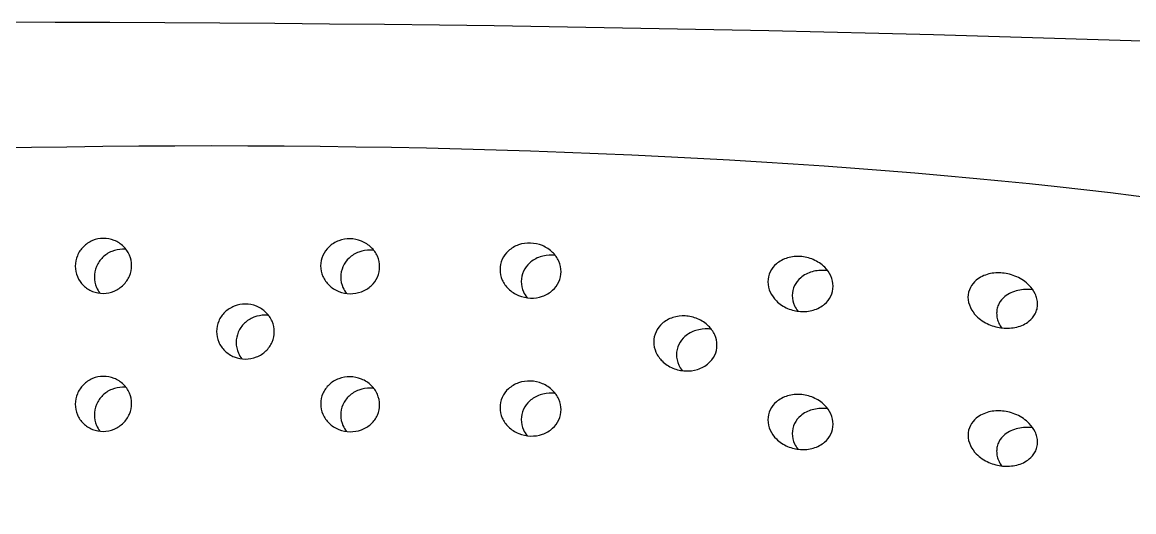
# Model space of a CAD drawing. Extents: x 398 to 508, y 628 to 778.
# Drawn here: x 462.85 to 464.325, y 704.565 to 705.214 of the extents above; entities that cross this region are included whole.
import ezdxf

# ---------------------------------------------------------------- set-up
doc = ezdxf.new("R2010")
doc.units = 0
doc.header["$MEASUREMENT"] = 0
doc.layers.add('1', color=4, linetype='Continuous')
doc.layers.add('DIM', color=3, linetype='Continuous')

# ---------------------------------------------------------------- blocks, each defined once
blk = doc.blocks.new('SUCTION')
at = {"layer": '1'}
blk.add_ellipse((0.5106, 0.0668), major_axis=(-0.0289, 1.8748), ratio=0.145722, start_param=3.141593, end_param=6.283185, dxfattribs=at)
at = {"layer": '1', "color": 3}
for points, knots in [([(0.4403, 0.1717), (0.4357, 0.1716), (0.4308, 0.1725), (0.4218, 0.1762), (0.4176, 0.179), (0.411, 0.1855), (0.408, 0.1897), (0.404, 0.1989), (0.403, 0.2039), (0.4027, 0.2133), (0.4035, 0.2183), (0.407, 0.2275), (0.4097, 0.2318), (0.416, 0.2385), (0.42, 0.2414), (0.4289, 0.2453), (0.4337, 0.2463), (0.4429, 0.2464), (0.4478, 0.2456), (0.4568, 0.2419), (0.461, 0.2392), (0.4677, 0.2327), (0.4706, 0.2285), (0.4746, 0.2194), (0.4757, 0.2144), (0.4759, 0.205), (0.4751, 0.2), (0.4716, 0.1907), (0.4689, 0.1864), (0.4626, 0.1797), (0.4586, 0.1767), (0.4497, 0.1728), (0.4448, 0.1718), (0.4403, 0.1717)], [0, 0, 0, 0, 0.0138754, 0.0138754, 0.0277508, 0.0277508, 0.0418876, 0.0418876, 0.0560244, 0.0560244, 0.070122, 0.070122, 0.0842195, 0.0842195, 0.0980909, 0.0980909, 0.1119622, 0.1119622, 0.1258335, 0.1258335, 0.1397049, 0.1397049, 0.1538024, 0.1538024, 0.1679, 0.1679, 0.1820368, 0.1820368, 0.1961736, 0.1961736, 0.210049, 0.210049, 0.2239244, 0.2239244, 0.2239244, 0.2239244]), ([(0.6234, 0.1745), (0.6188, 0.1745), (0.6139, 0.1753), (0.6049, 0.179), (0.6008, 0.1818), (0.5941, 0.1883), (0.5912, 0.1925), (0.5872, 0.2017), (0.5861, 0.2067), (0.5859, 0.2161), (0.5867, 0.2211), (0.5901, 0.2304), (0.5929, 0.2346), (0.5992, 0.2413), (0.6032, 0.2442), (0.612, 0.2481), (0.6169, 0.2491), (0.626, 0.2493), (0.6309, 0.2484), (0.64, 0.2448), (0.6441, 0.242), (0.6508, 0.2355), (0.6538, 0.2313), (0.6578, 0.2222), (0.6588, 0.2172), (0.6591, 0.2078), (0.6583, 0.2028), (0.6548, 0.1935), (0.652, 0.1892), (0.6457, 0.1825), (0.6417, 0.1796), (0.6328, 0.1756), (0.628, 0.1746), (0.6234, 0.1745)], [0, 0, 0, 0, 0.0138754, 0.0138754, 0.0277508, 0.0277508, 0.0418876, 0.0418876, 0.0560244, 0.0560244, 0.070122, 0.070122, 0.0842195, 0.0842195, 0.0980909, 0.0980909, 0.1119622, 0.1119622, 0.1258335, 0.1258335, 0.1397049, 0.1397049, 0.1538024, 0.1538024, 0.1679, 0.1679, 0.1820368, 0.1820368, 0.1961736, 0.1961736, 0.210049, 0.210049, 0.2239244, 0.2239244, 0.2239244, 0.2239244]), ([(0.6448, 0.1821), (0.645, 0.1837), (0.645, 0.1853), (0.6449, 0.1915), (0.6438, 0.1965), (0.6398, 0.2057), (0.6369, 0.2098), (0.6302, 0.2163), (0.6261, 0.2191), (0.617, 0.2228), (0.6121, 0.2236), (0.603, 0.2235), (0.5981, 0.2225), (0.591, 0.2193), (0.5884, 0.2178), (0.5862, 0.216)], [0.05151258, 0.05151258, 0.05151258, 0.05151258, 0.05608271, 0.05608271, 0.07020559, 0.07020559, 0.08432848, 0.08432848, 0.0981983, 0.0981983, 0.11206812, 0.11206812, 0.12593795, 0.12593795, 0.13438506, 0.13438506, 0.13438506, 0.13438506]), ([(0.4617, 0.1793), (0.4618, 0.1809), (0.4619, 0.1824), (0.4617, 0.1887), (0.4607, 0.1937), (0.4567, 0.2028), (0.4538, 0.207), (0.4471, 0.2135), (0.4429, 0.2163), (0.4339, 0.2199), (0.429, 0.2208), (0.4198, 0.2206), (0.415, 0.2196), (0.4078, 0.2165), (0.4053, 0.2149), (0.403, 0.2132)], [0.05151258, 0.05151258, 0.05151258, 0.05151258, 0.05608271, 0.05608271, 0.07020559, 0.07020559, 0.08432848, 0.08432848, 0.0981983, 0.0981983, 0.11206812, 0.11206812, 0.12593795, 0.12593795, 0.13438506, 0.13438506, 0.13438506, 0.13438506]), ([(0.5385, -0.0162), (0.534, -0.0163), (0.5291, -0.0154), (0.5202, -0.0117), (0.5161, -0.0088), (0.5095, -0.0022), (0.5066, 0.0022), (0.5027, 0.0116), (0.5017, 0.0168), (0.5016, 0.0264), (0.5025, 0.0316), (0.5061, 0.0411), (0.5089, 0.0455), (0.5153, 0.0524), (0.5193, 0.0553), (0.5282, 0.0593), (0.5331, 0.0603), (0.5422, 0.0605), (0.5471, 0.0596), (0.556, 0.0559), (0.5601, 0.0531), (0.5668, 0.0464), (0.5697, 0.0421), (0.5736, 0.0327), (0.5745, 0.0276), (0.5747, 0.0179), (0.5738, 0.0127), (0.5701, 0.0031), (0.5673, -0.0013), (0.5608, -0.0081), (0.5568, -0.0111), (0.548, -0.0151), (0.5431, -0.0162), (0.5385, -0.0162)], [0, 0, 0, 0, 0.0138608, 0.0138608, 0.0277216, 0.0277216, 0.0422229, 0.0422229, 0.0567241, 0.0567241, 0.0711596, 0.0711596, 0.0855951, 0.0855951, 0.0994487, 0.0994487, 0.1133024, 0.1133024, 0.127156, 0.127156, 0.1410097, 0.1410097, 0.1554452, 0.1554452, 0.1698806, 0.1698806, 0.1843819, 0.1843819, 0.1988832, 0.1988832, 0.212744, 0.212744, 0.2266048, 0.2266048, 0.2266048, 0.2266048]), ([(0.5601, -0.0084), (0.5602, -0.0068), (0.5603, -0.0052), (0.5603, 0.0012), (0.5593, 0.0064), (0.5554, 0.0158), (0.5525, 0.0202), (0.5459, 0.0268), (0.5418, 0.0297), (0.5328, 0.0334), (0.528, 0.0342), (0.5188, 0.0341), (0.514, 0.0331), (0.5068, 0.0298), (0.5042, 0.0282), (0.5019, 0.0264)], [0.05216595, 0.05216595, 0.05216595, 0.05216595, 0.05687262, 0.05687262, 0.07137622, 0.07137622, 0.08587982, 0.08587982, 0.09972982, 0.09972982, 0.11357982, 0.11357982, 0.12742982, 0.12742982, 0.13602531, 0.13602531, 0.13602531, 0.13602531]), ([(0.4438, -0.1574), (0.4393, -0.1574), (0.4344, -0.1565), (0.4256, -0.1528), (0.4216, -0.1499), (0.415, -0.1431), (0.4121, -0.1387), (0.4083, -0.1289), (0.4074, -0.1237), (0.4074, -0.1138), (0.4083, -0.1086), (0.4121, -0.0988), (0.4149, -0.0943), (0.4215, -0.0873), (0.4255, -0.0843), (0.4344, -0.0803), (0.4392, -0.0793), (0.4483, -0.0791), (0.4532, -0.08), (0.4621, -0.0838), (0.4661, -0.0866), (0.4727, -0.0934), (0.4756, -0.0978), (0.4794, -0.1075), (0.4803, -0.1127), (0.4803, -0.1226), (0.4794, -0.1279), (0.4756, -0.1377), (0.4727, -0.1422), (0.4661, -0.1492), (0.4621, -0.1522), (0.4533, -0.1562), (0.4484, -0.1573), (0.4438, -0.1574)], [0, 0, 0, 0, 0.0138463, 0.0138463, 0.0276926, 0.0276926, 0.04258, 0.04258, 0.0574675, 0.0574675, 0.0722657, 0.0722657, 0.0870638, 0.0870638, 0.1008999, 0.1008999, 0.114736, 0.114736, 0.1285721, 0.1285721, 0.1424082, 0.1424082, 0.1572063, 0.1572063, 0.1720044, 0.1720044, 0.1868919, 0.1868919, 0.2017794, 0.2017794, 0.2156257, 0.2156257, 0.229472, 0.229472, 0.229472, 0.229472]), ([(0.627, -0.1545), (0.6224, -0.1546), (0.6176, -0.1537), (0.6087, -0.1499), (0.6047, -0.1471), (0.5982, -0.1403), (0.5953, -0.1358), (0.5915, -0.1261), (0.5905, -0.1209), (0.5905, -0.111), (0.5914, -0.1057), (0.5952, -0.0959), (0.5981, -0.0914), (0.6046, -0.0845), (0.6086, -0.0815), (0.6175, -0.0775), (0.6223, -0.0764), (0.6315, -0.0763), (0.6363, -0.0772), (0.6452, -0.081), (0.6492, -0.0838), (0.6558, -0.0905), (0.6587, -0.095), (0.6625, -0.1046), (0.6635, -0.1099), (0.6635, -0.1197), (0.6625, -0.125), (0.6587, -0.1349), (0.6558, -0.1394), (0.6493, -0.1464), (0.6453, -0.1494), (0.6364, -0.1534), (0.6316, -0.1545), (0.627, -0.1545)], [0, 0, 0, 0, 0.0138463, 0.0138463, 0.0276926, 0.0276926, 0.04258, 0.04258, 0.0574675, 0.0574675, 0.0722657, 0.0722657, 0.0870638, 0.0870638, 0.1008999, 0.1008999, 0.114736, 0.114736, 0.1285721, 0.1285721, 0.1424082, 0.1424082, 0.1572063, 0.1572063, 0.1720044, 0.1720044, 0.1868919, 0.1868919, 0.2017794, 0.2017794, 0.2156257, 0.2156257, 0.229472, 0.229472, 0.229472, 0.229472]), ([(0.6485, -0.1466), (0.6487, -0.145), (0.6488, -0.1434), (0.6488, -0.1369), (0.6479, -0.1316), (0.6441, -0.1219), (0.6412, -0.1174), (0.6346, -0.1107), (0.6306, -0.1078), (0.6218, -0.1041), (0.6169, -0.1032), (0.6078, -0.1033), (0.6029, -0.1044), (0.5958, -0.1076), (0.5932, -0.1093), (0.5908, -0.1111)], [0.05298666, 0.05298666, 0.05298666, 0.05298666, 0.05772049, 0.05772049, 0.07263637, 0.07263637, 0.08755225, 0.08755225, 0.10138253, 0.10138253, 0.1152128, 0.1152128, 0.12904308, 0.12904308, 0.13767704, 0.13767704, 0.13767704, 0.13767704]), ([(0.4654, -0.1495), (0.4656, -0.1478), (0.4657, -0.1462), (0.4657, -0.1397), (0.4648, -0.1345), (0.461, -0.1247), (0.4581, -0.1203), (0.4515, -0.1135), (0.4475, -0.1106), (0.4386, -0.1069), (0.4338, -0.106), (0.4246, -0.1061), (0.4198, -0.1072), (0.4126, -0.1105), (0.41, -0.1121), (0.4077, -0.1139)], [0.05298666, 0.05298666, 0.05298666, 0.05298666, 0.05772049, 0.05772049, 0.07263637, 0.07263637, 0.08755225, 0.08755225, 0.10138253, 0.10138253, 0.1152128, 0.1152128, 0.12904308, 0.12904308, 0.13767704, 0.13767704, 0.13767704, 0.13767704]), ([(0.441, -0.3983), (0.4364, -0.3983), (0.4317, -0.3974), (0.423, -0.3935), (0.4191, -0.3907), (0.4126, -0.3837), (0.4098, -0.379), (0.4061, -0.3688), (0.4053, -0.3633), (0.4055, -0.3531), (0.4065, -0.3476), (0.4105, -0.3373), (0.4135, -0.3326), (0.4203, -0.3254), (0.4243, -0.3224), (0.4331, -0.3183), (0.4379, -0.3173), (0.447, -0.3171), (0.4518, -0.3181), (0.4605, -0.3219), (0.4645, -0.3247), (0.471, -0.3317), (0.4739, -0.3363), (0.4776, -0.3465), (0.4784, -0.3519), (0.4782, -0.3622), (0.4771, -0.3677), (0.4731, -0.378), (0.47, -0.3828), (0.4632, -0.39), (0.4592, -0.393), (0.4504, -0.3971), (0.4456, -0.3982), (0.441, -0.3983)], [0, 0, 0, 0, 0.0138155, 0.0138155, 0.0276309, 0.0276309, 0.043476, 0.043476, 0.059321, 0.059321, 0.075022, 0.075022, 0.090723, 0.090723, 0.1045202, 0.1045202, 0.1183174, 0.1183174, 0.1321146, 0.1321146, 0.1459118, 0.1459118, 0.1616127, 0.1616127, 0.1773137, 0.1773137, 0.1931588, 0.1931588, 0.2090038, 0.2090038, 0.2228193, 0.2228193, 0.2366348, 0.2366348, 0.2366348, 0.2366348]), ([(0.6241, -0.3954), (0.6196, -0.3955), (0.6148, -0.3946), (0.6061, -0.3907), (0.6023, -0.3878), (0.5958, -0.3809), (0.5929, -0.3762), (0.5892, -0.366), (0.5884, -0.3605), (0.5886, -0.3502), (0.5896, -0.3447), (0.5936, -0.3345), (0.5967, -0.3297), (0.6034, -0.3226), (0.6074, -0.3196), (0.6163, -0.3155), (0.6211, -0.3144), (0.6302, -0.3143), (0.635, -0.3152), (0.6437, -0.319), (0.6476, -0.3219), (0.6541, -0.3288), (0.657, -0.3335), (0.6607, -0.3436), (0.6615, -0.3491), (0.6613, -0.3594), (0.6603, -0.3649), (0.6562, -0.3752), (0.6531, -0.38), (0.6464, -0.3871), (0.6424, -0.3902), (0.6335, -0.3943), (0.6287, -0.3954), (0.6241, -0.3954)], [0, 0, 0, 0, 0.0138155, 0.0138155, 0.0276309, 0.0276309, 0.043476, 0.043476, 0.059321, 0.059321, 0.075022, 0.075022, 0.090723, 0.090723, 0.1045202, 0.1045202, 0.1183174, 0.1183174, 0.1321146, 0.1321146, 0.1459118, 0.1459118, 0.1616127, 0.1616127, 0.1773137, 0.1773137, 0.1931588, 0.1931588, 0.2090038, 0.2090038, 0.2228193, 0.2228193, 0.2366348, 0.2366348, 0.2366348, 0.2366348]), ([(0.4624, -0.3903), (0.4625, -0.3888), (0.4626, -0.3873), (0.4628, -0.3807), (0.462, -0.3751), (0.4583, -0.3649), (0.4555, -0.3602), (0.449, -0.3532), (0.4451, -0.3503), (0.4364, -0.3465), (0.4316, -0.3456), (0.4225, -0.3457), (0.4177, -0.3468), (0.4106, -0.3501), (0.408, -0.3517), (0.4057, -0.3536)], [0.05527731, 0.05527731, 0.05527731, 0.05527731, 0.05987506, 0.05987506, 0.07583478, 0.07583478, 0.09179451, 0.09179451, 0.10558106, 0.10558106, 0.1193676, 0.1193676, 0.13315415, 0.13315415, 0.14170505, 0.14170505, 0.14170505, 0.14170505]), ([(0.6455, -0.3875), (0.6457, -0.386), (0.6458, -0.3845), (0.6459, -0.3778), (0.6452, -0.3723), (0.6415, -0.3621), (0.6386, -0.3573), (0.6321, -0.3504), (0.6282, -0.3475), (0.6196, -0.3437), (0.6148, -0.3427), (0.6057, -0.3429), (0.6009, -0.344), (0.5937, -0.3473), (0.5911, -0.3489), (0.5888, -0.3508)], [0.05527731, 0.05527731, 0.05527731, 0.05527731, 0.05987506, 0.05987506, 0.07583478, 0.07583478, 0.09179451, 0.09179451, 0.10558106, 0.10558106, 0.1193676, 0.1193676, 0.13315415, 0.13315415, 0.14170505, 0.14170505, 0.14170505, 0.14170505]), ([(0.5298, -0.6037), (0.5252, -0.6038), (0.5205, -0.6028), (0.5121, -0.5989), (0.5084, -0.596), (0.5019, -0.5889), (0.499, -0.5839), (0.4955, -0.5732), (0.4947, -0.5675), (0.4951, -0.5568), (0.4963, -0.5511), (0.5006, -0.5403), (0.5038, -0.5353), (0.5108, -0.528), (0.5147, -0.525), (0.5235, -0.5209), (0.5283, -0.5198), (0.5374, -0.5197), (0.5421, -0.5206), (0.5506, -0.5245), (0.5544, -0.5274), (0.5609, -0.5344), (0.5638, -0.5394), (0.5673, -0.55), (0.5681, -0.5557), (0.5677, -0.5664), (0.5665, -0.5721), (0.5621, -0.583), (0.5589, -0.588), (0.5519, -0.5953), (0.5479, -0.5984), (0.5391, -0.6025), (0.5343, -0.6036), (0.5298, -0.6037)], [0, 0, 0, 0, 0.0137869, 0.0137869, 0.0275738, 0.0275738, 0.0446423, 0.0446423, 0.0617107, 0.0617107, 0.0785623, 0.0785623, 0.0954139, 0.0954139, 0.1091701, 0.1091701, 0.1229264, 0.1229264, 0.1366826, 0.1366826, 0.1504388, 0.1504388, 0.1672904, 0.1672904, 0.184142, 0.184142, 0.2012104, 0.2012104, 0.2182789, 0.2182789, 0.2320658, 0.2320658, 0.2458527, 0.2458527, 0.2458527, 0.2458527]), ([(0.5507, -0.5959), (0.5509, -0.5946), (0.551, -0.5933), (0.5513, -0.5866), (0.5506, -0.5808), (0.5471, -0.57), (0.5442, -0.565), (0.5377, -0.5578), (0.534, -0.5549), (0.5256, -0.5511), (0.5209, -0.5501), (0.5118, -0.5503), (0.507, -0.5514), (0.5, -0.5547), (0.4975, -0.5563), (0.4953, -0.558)], [0.05855005, 0.05855005, 0.05855005, 0.05855005, 0.06274523, 0.06274523, 0.08007431, 0.08007431, 0.09740339, 0.09740339, 0.1111441, 0.1111441, 0.12488481, 0.12488481, 0.13862551, 0.13862551, 0.14691934, 0.14691934, 0.14691934, 0.14691934]), ([(0.4272, -0.7594), (0.4227, -0.7594), (0.418, -0.7584), (0.4098, -0.7545), (0.4062, -0.7516), (0.3997, -0.7444), (0.3969, -0.7392), (0.3934, -0.728), (0.3928, -0.722), (0.3934, -0.711), (0.3946, -0.7051), (0.3992, -0.6939), (0.4025, -0.6886), (0.4097, -0.6812), (0.4136, -0.6782), (0.4224, -0.6741), (0.4271, -0.6729), (0.4362, -0.6728), (0.4409, -0.6738), (0.4492, -0.6776), (0.4528, -0.6805), (0.4593, -0.6877), (0.4622, -0.6929), (0.4657, -0.704), (0.4663, -0.7099), (0.4657, -0.7209), (0.4645, -0.7269), (0.4598, -0.7382), (0.4564, -0.7435), (0.4491, -0.751), (0.4452, -0.754), (0.4365, -0.7581), (0.4318, -0.7593), (0.4272, -0.7594)], [0, 0, 0, 0, 0.0137694, 0.0137694, 0.0275389, 0.0275389, 0.045875, 0.045875, 0.0642111, 0.0642111, 0.0822466, 0.0822466, 0.1002822, 0.1002822, 0.114005, 0.114005, 0.1277279, 0.1277279, 0.1414507, 0.1414507, 0.1551736, 0.1551736, 0.1732091, 0.1732091, 0.1912446, 0.1912446, 0.2095807, 0.2095807, 0.2279168, 0.2279168, 0.2416863, 0.2416863, 0.2554557, 0.2554557, 0.2554557, 0.2554557]), ([(0.6104, -0.7565), (0.6058, -0.7566), (0.6012, -0.7556), (0.5929, -0.7517), (0.5893, -0.7488), (0.5829, -0.7416), (0.58, -0.7364), (0.5766, -0.7252), (0.5759, -0.7192), (0.5765, -0.7082), (0.5777, -0.7022), (0.5823, -0.6911), (0.5857, -0.6858), (0.5929, -0.6784), (0.5968, -0.6754), (0.6055, -0.6712), (0.6103, -0.6701), (0.6193, -0.67), (0.624, -0.6709), (0.6323, -0.6748), (0.636, -0.6777), (0.6425, -0.6849), (0.6453, -0.6901), (0.6488, -0.7012), (0.6494, -0.7071), (0.6489, -0.7181), (0.6476, -0.7241), (0.6429, -0.7354), (0.6395, -0.7407), (0.6323, -0.7482), (0.6284, -0.7512), (0.6197, -0.7553), (0.6149, -0.7565), (0.6104, -0.7565)], [0, 0, 0, 0, 0.0137694, 0.0137694, 0.0275389, 0.0275389, 0.045875, 0.045875, 0.0642111, 0.0642111, 0.0822466, 0.0822466, 0.1002822, 0.1002822, 0.114005, 0.114005, 0.1277279, 0.1277279, 0.1414507, 0.1414507, 0.1551736, 0.1551736, 0.1732091, 0.1732091, 0.1912446, 0.1912446, 0.2095807, 0.2095807, 0.2279168, 0.2279168, 0.2416863, 0.2416863, 0.2554557, 0.2554557, 0.2554557, 0.2554557]), ([(0.4477, -0.7519), (0.4478, -0.7508), (0.4479, -0.7497), (0.4483, -0.7431), (0.4477, -0.737), (0.4443, -0.7257), (0.4415, -0.7204), (0.435, -0.7131), (0.4314, -0.7102), (0.4232, -0.7063), (0.4185, -0.7053), (0.4095, -0.7055), (0.4047, -0.7066), (0.3979, -0.7099), (0.3955, -0.7114), (0.3934, -0.7131)], [0.06228793, 0.06228793, 0.06228793, 0.06228793, 0.06587176, 0.06587176, 0.08466047, 0.08466047, 0.10344918, 0.10344918, 0.11715342, 0.11715342, 0.13085765, 0.13085765, 0.14456189, 0.14456189, 0.15250533, 0.15250533, 0.15250533, 0.15250533]), ([(0.6308, -0.749), (0.6309, -0.7479), (0.631, -0.7469), (0.6314, -0.7402), (0.6309, -0.7342), (0.6275, -0.7229), (0.6246, -0.7176), (0.6181, -0.7103), (0.6145, -0.7074), (0.6063, -0.7035), (0.6017, -0.7025), (0.5926, -0.7027), (0.5879, -0.7038), (0.581, -0.7071), (0.5787, -0.7086), (0.5765, -0.7102)], [0.06228793, 0.06228793, 0.06228793, 0.06228793, 0.06587176, 0.06587176, 0.08466047, 0.08466047, 0.10344918, 0.10344918, 0.11715342, 0.11715342, 0.13085765, 0.13085765, 0.14456189, 0.14456189, 0.15250533, 0.15250533, 0.15250533, 0.15250533]), ([(0.4077, -1.031), (0.4054, -1.0311), (0.4032, -1.0308), (0.3988, -1.0298), (0.3967, -1.029), (0.3909, -1.0261), (0.3876, -1.0233), (0.3812, -1.0156), (0.3784, -1.0099), (0.3752, -0.9976), (0.3748, -0.9911), (0.3757, -0.9792), (0.3772, -0.9727), (0.3824, -0.9605), (0.3861, -0.9547), (0.3938, -0.9469), (0.3977, -0.9439), (0.4062, -0.9398), (0.4109, -0.9386), (0.4199, -0.9385), (0.4244, -0.9395), (0.4323, -0.9434), (0.4357, -0.9462), (0.4422, -0.9538), (0.445, -0.9595), (0.4483, -0.9716), (0.4487, -0.978), (0.4477, -0.9899), (0.4462, -0.9965), (0.4408, -1.0089), (0.437, -1.0148), (0.4292, -1.0226), (0.4254, -1.0255), (0.4191, -1.0287), (0.4168, -1.0295), (0.4123, -1.0307), (0.41, -1.031), (0.4077, -1.031)], [0, 0, 0, 0, 0.0068896, 0.0068896, 0.0137791, 0.0137791, 0.0275583, 0.0275583, 0.0493984, 0.0493984, 0.0712384, 0.0712384, 0.0924883, 0.0924883, 0.1137382, 0.1137382, 0.1274079, 0.1274079, 0.1410777, 0.1410777, 0.1547474, 0.1547474, 0.1684171, 0.1684171, 0.189667, 0.189667, 0.2109169, 0.2109169, 0.2327569, 0.2327569, 0.254597, 0.254597, 0.2683762, 0.2683762, 0.2752657, 0.2752657, 0.2821553, 0.2821553, 0.2821553, 0.2821553]), ([(0.5908, -1.0282), (0.5886, -1.0282), (0.5863, -1.028), (0.582, -1.027), (0.5799, -1.0262), (0.574, -1.0233), (0.5708, -1.0204), (0.5643, -1.0128), (0.5615, -1.007), (0.5583, -0.9948), (0.5579, -0.9882), (0.5589, -0.9763), (0.5603, -0.9699), (0.5655, -0.9577), (0.5692, -0.9518), (0.577, -0.944), (0.5808, -0.9411), (0.5893, -0.937), (0.594, -0.9358), (0.603, -0.9356), (0.6076, -0.9367), (0.6155, -0.9406), (0.6188, -0.9434), (0.6254, -0.951), (0.6282, -0.9567), (0.6314, -0.9688), (0.6318, -0.9752), (0.6308, -0.9871), (0.6293, -0.9937), (0.624, -1.0061), (0.6202, -1.012), (0.6124, -1.0198), (0.6086, -1.0227), (0.6022, -1.0259), (0.6, -1.0267), (0.5954, -1.0278), (0.5931, -1.0282), (0.5908, -1.0282)], [0, 0, 0, 0, 0.0068896, 0.0068896, 0.0137791, 0.0137791, 0.0275583, 0.0275583, 0.0493984, 0.0493984, 0.0712384, 0.0712384, 0.0924883, 0.0924883, 0.1137382, 0.1137382, 0.1274079, 0.1274079, 0.1410777, 0.1410777, 0.1547474, 0.1547474, 0.1684171, 0.1684171, 0.189667, 0.189667, 0.2109169, 0.2109169, 0.2327569, 0.2327569, 0.254597, 0.254597, 0.2683762, 0.2683762, 0.2752657, 0.2752657, 0.2821553, 0.2821553, 0.2821553, 0.2821553]), ([(0.4266, -1.0244), (0.4266, -1.0242), (0.4266, -1.0239), (0.4272, -1.0176), (0.427, -1.0109), (0.4239, -0.9983), (0.4211, -0.9923), (0.4145, -0.9845), (0.4113, -0.9817), (0.4055, -0.9788), (0.4034, -0.9781), (0.3991, -0.9771), (0.3969, -0.9768), (0.3924, -0.9769), (0.3901, -0.9772), (0.3856, -0.9783), (0.3833, -0.9792), (0.3792, -0.9812), (0.3772, -0.9824), (0.3754, -0.9838)], [0.07451048, 0.07451048, 0.07451048, 0.07451048, 0.0754781, 0.0754781, 0.09854089, 0.09854089, 0.12160367, 0.12160367, 0.13525987, 0.13525987, 0.14208797, 0.14208797, 0.14891607, 0.14891607, 0.15574416, 0.15574416, 0.16257226, 0.16257226, 0.16931395, 0.16931395, 0.16931395, 0.16931395]), ([(0.6097, -1.0216), (0.6097, -1.0213), (0.6098, -1.0211), (0.6104, -1.0147), (0.6101, -1.0081), (0.607, -0.9955), (0.6042, -0.9894), (0.5976, -0.9817), (0.5944, -0.9789), (0.5886, -0.976), (0.5866, -0.9752), (0.5823, -0.9742), (0.58, -0.974), (0.5755, -0.9741), (0.5732, -0.9744), (0.5687, -0.9755), (0.5665, -0.9763), (0.5623, -0.9784), (0.5603, -0.9796), (0.5585, -0.9809)], [0.07451048, 0.07451048, 0.07451048, 0.07451048, 0.0754781, 0.0754781, 0.09854089, 0.09854089, 0.12160367, 0.12160367, 0.13525987, 0.13525987, 0.14208797, 0.14208797, 0.14891607, 0.14891607, 0.15574416, 0.15574416, 0.16257226, 0.16257226, 0.16931395, 0.16931395, 0.16931395, 0.16931395])]:
    blk.add_open_spline(points, degree=3, knots=knots, dxfattribs=at)
blk = doc.blocks.new('2013GLEAM')
at = {"layer": '1', "color": 3, "linetype": 'Continuous'}
blk.add_arc((64.7045, 13.4096), 48.3443, 79.7486, 101.88567, dxfattribs=at)
at = {"layer": 'DIM', "rotation": 89.11601668126941}
blk.add_blockref('SUCTION', (65.0828, 60.8049), dxfattribs=at)

msp = doc.modelspace()

# ---------------------------------------------------------------- block references
at = {"layer": '1'}
msp.add_blockref('2013GLEAM', (398.077, 643.4604), dxfattribs=at)

doc.saveas('drawing.dxf')
